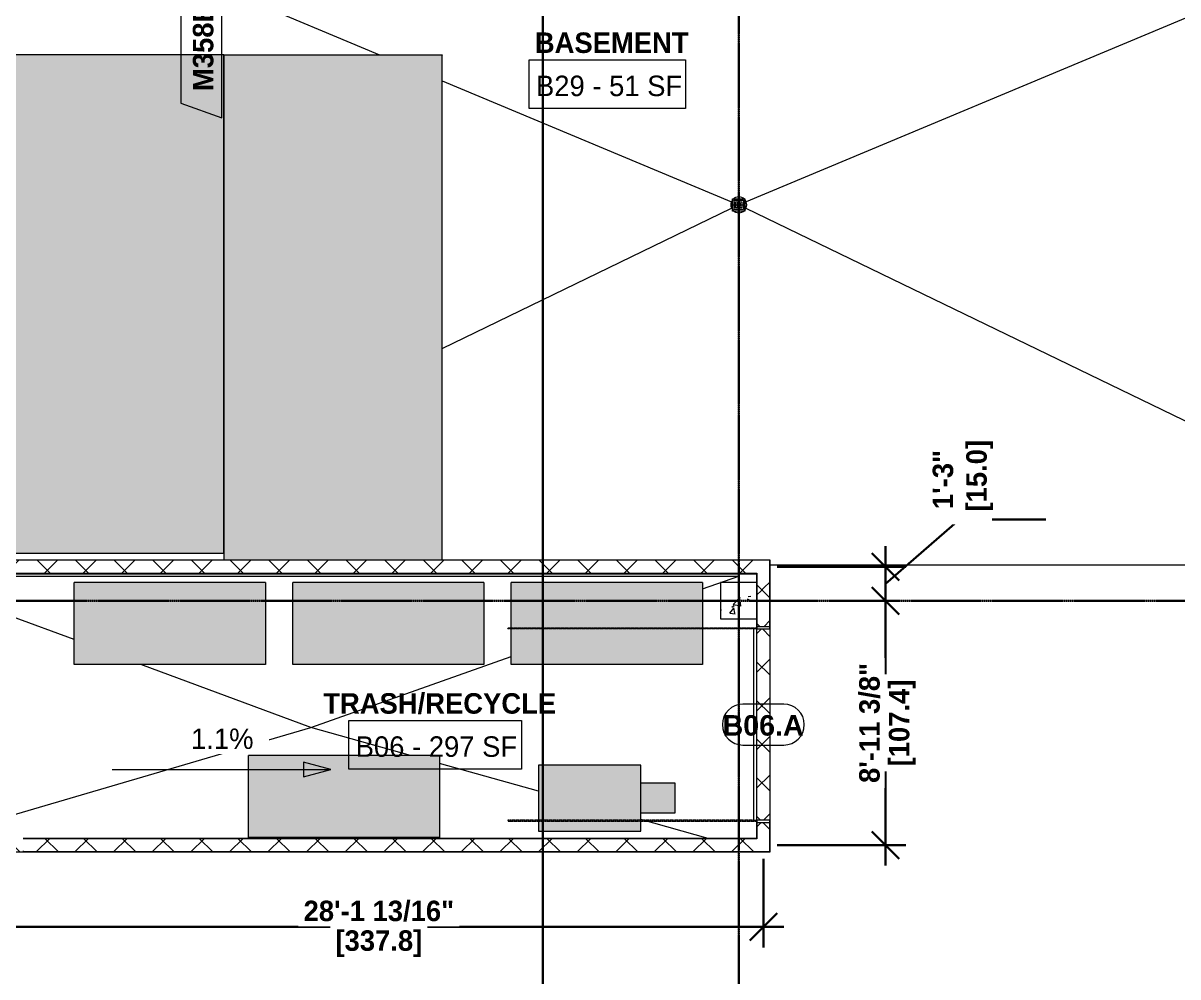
# Model space of a CAD drawing. Header units: inches. Extents: x -4218 to -1814, y 9767 to 12426.
# Drawn here: x -3142 to -2634, y 11370 to 11789 of the extents above; entities that cross this region are included whole.
import ezdxf

# ---------------------------------------------------------------- set-up
doc = ezdxf.new("R2010")
doc.units = ezdxf.units.IN
doc.header["$MEASUREMENT"] = 0
for name, pattern in [('Dash', [0.25, 0.125, -0.125]), ('Grid Line 1_2_', [0.875, 0.5, -0.125, 0.125, -0.125]), ('Grid Line 1_2__2_', [0.875, 0.5, -0.125, 0.125, -0.125])]:
    doc.linetypes.add(name, pattern=pattern)
for name, color, linetype, lineweight in [('0-1', 7, 'Continuous', 5), ('0-2', 7, 'Continuous', 9), ('0-5', 55, 'Continuous', 9), ('A-ANNO-DIMS-1', 211, 'Continuous', 30), ('A-AREA-IDEN', 2, 'Continuous', 9), ('A-DOOR-3', 31, 'Continuous', 9), ('A-DOOR-4', 31, 'Continuous', 20), ('A-DOOR-FRAM', 31, 'Continuous', 20), ('A-DOOR-HDLN', 31, 'Dash', 13), ('A-DOOR-IDEN', 31, 'Continuous', 9), ('A-FLOR-1', 9, 'Continuous', 13), ('A-FLOR-2', 7, 'Continuous', 9), ('A-FLOR-3', 253, 'Continuous', 5), ('A-GENM', 5, 'Continuous', 9), ('A-WALL-IDEN', 211, 'Continuous', 9), ('A-WALL-PATT-4', 251, 'Continuous', 9), ('A-WALL-PATT-5', 111, 'Continuous', 9), ('G-ANNO-DIMS', 111, 'Continuous', 9), ('P-SANR-FIXT-1', 7, 'Continuous', 9), ('Q-SPCQ', 91, 'Continuous', 9), ('S-COLS', 52, 'Continuous', 9), ('S-COLS-1', 7, 'Continuous', 9), ('S-FNDN-5', 7, 'Continuous', 9), ('S-FNDN-8', 32, 'Continuous', 9), ('S-GRID-1', 1, 'Grid Line 1_2_', 9), ('S-GRID-2', 1, 'Grid Line 1_2__2_', 30)]:
    doc.layers.add(name, color=color, linetype=linetype, lineweight=lineweight)
doc.styles.add('Arial_B', font='arialbd.ttf', dxfattribs={"height": 9})
doc.styles.add('Century Gothic', font='ufonts.com_century-gothic.ttf', dxfattribs={"height": 9})
doc.styles.add('Century Gothic_B', font='GOTHICB.TTF', dxfattribs={"height": 9})
doc.dimstyles.new('OD__1_16__Tol__', dxfattribs={"dimscale": 12, "dimtxt": 9.397514, "dimasz": 1, "dimexe": 0.75, "dimexo": 0.5, "dimgap": 0.125, "dimtad": 1, "dimdec": 4, "dimrnd": 0.0625, "dimzin": 3, "dimdsep": 46, "dimlunit": 4, "dimtxsty": 'Century Gothic_B', "dimblk1": 'OBLIQUE', "dimblk2": 'OBLIQUE', "dimsah": 1, "dimcen": 0.09, "dimdle": 0.75, "dimazin": 0, "dimtfac": 1, "dimtdec": 4, "dimtix": 1, "dimtmove": 0, "dimatfit": 3, "dimfxl": 1, "dimtvp": 1, "dimtfill": 1, "dimfrac": 2, "dimtolj": 1, "dimtzin": 0, "dimlwd": 30, "dimlwe": 30, "dimarcsym": 2})
doc.dimstyles.new('OD__1_16__Tol___1', dxfattribs={"dimscale": 12, "dimtxt": 9.397514, "dimasz": 1, "dimexe": 0.75, "dimexo": 0.5, "dimgap": 0.125, "dimtad": 1, "dimdec": 4, "dimrnd": 0.0625, "dimzin": 3, "dimdsep": 46, "dimlunit": 4, "dimtxsty": 'Century Gothic_B', "dimblk1": 'OBLIQUE', "dimblk2": 'OBLIQUE', "dimsah": 1, "dimcen": 0.09, "dimdle": 0.75, "dimazin": 0, "dimtfac": 1, "dimtdec": 4, "dimtix": 1, "dimtmove": 1, "dimatfit": 3, "dimfxl": 1, "dimtvp": 1, "dimtfill": 1, "dimfrac": 2, "dimtolj": 1, "dimtzin": 0, "dimlwd": 30, "dimlwe": 30, "dimarcsym": 2})
pattern_1 = [(45, (0, 0), (-8.485281, 8.485281), []), (135, (0, 0), (-8.485281, -8.485281), [])]

# ---------------------------------------------------------------- blocks, each defined once
blk = doc.blocks.new('Drain-Floor-WATTS-Square-Stainless_Steel_Strainer-Type_FD-1200-M - 2_ Outlet with 5_ Strainer-2528673-FLOOR PLAN - BASEMENT')
at = {"layer": 'P-SANR-FIXT-1'}
for p, q in [((-2.707, -2.707), (-2.707, 2.707)), ((-2.707, 2.707), (2.707, 2.707)), ((-2.03025, -2.03025), (-2.03025, 2.03025)), ((-2.03025, 2.03025), (2.03025, 2.03025)), ((-1.3535, -1.3535), (-1.3535, 1.3535)), ((-1.3535, 1.3535), (1.3535, 1.3535)), ((-0.67675, -0.67675), (-0.67675, 0.67675)), ((-0.67675, 0.67675), (0.67675, 0.67675)), ((0, 2.707), (0, -2.707)), ((0.67675, 0.67675), (0.67675, -0.67675)), ((1.3535, 1.3535), (1.3535, -1.3535)), ((2.03025, 2.03025), (2.03025, -2.03025)), ((2.707, 2.707), (2.707, -2.707)), ((-2.707, 0), (2.707, 0)), ((2.707, -2.707), (-2.707, -2.707)), ((2.03025, -2.03025), (-2.03025, -2.03025)), ((1.3535, -1.3535), (-1.3535, -1.3535)), ((0.67675, -0.67675), (-0.67675, -0.67675))]:
    blk.add_line(p, q, dxfattribs=at)
for start, end in [(360, 180), (180, 360)]:
    blk.add_arc((0, 0), 3.5, start, end, dxfattribs=at)
blk = doc.blocks.new('CTR - 1st Phase - Shell_rvt-1-FLOOR PLAN - BASEMENT')
at = {"layer": 'A-FLOR-1'}
for p, q in [((-3146.32, 11842.65), (-2985.07, 11775.19)), ((-2521.39, 11837.19), (-2824.12, 11710.53)), ((-2957.55, 11763.68), (-2830.52, 11710.53)), ((-2957.55, 11646.12), (-2830.45, 11707.67)), ((-2824.2, 11707.67), (-2500.32, 11550.83)), ((-2500.32, 11550.83), (-2813.51, 11550.83)), ((-3154.32, 11546.03), (-2827.32, 11546.03)), ((-2843.26, 11540.39), (-2827.32, 11546.03)), ((-2827.32, 11546.03), (-2827.32, 11543.19)), ((-3119.26, 11518.14), (-3146.32, 11528.21)), ((-2827.32, 11527.19), (-2827.32, 11430.8)), ((-3015.33, 11479.46), (-2927.26, 11510.65)), ((-3015.33, 11479.46), (-3089.97, 11507.24)), ((-3177.95, 11431.82), (-3015.33, 11479.46)), ((-2971.48, 11467.24), (-3015.33, 11479.46)), ((-2915.26, 11451.57), (-2958.75, 11463.69)), ((-2840.78, 11430.8), (-2870.26, 11439.02))]:
    blk.add_line(p, q, dxfattribs=at)
at = {"layer": 'A-FLOR-2'}
for p, q in [((-3017.11, 11775.19), (-2985.07, 11775.19)), ((-2985.07, 11775.19), (-2957.55, 11775.19)), ((-2957.55, 11775.19), (-2957.55, 11774.99))]:
    blk.add_line(p, q, dxfattribs=at)
at = {"layer": 'S-GRID-1'}
for p, q in [((-2827.32, 9836.18), (-2827.32, 12376.79)), ((-1814.21, 11535.19), (-4168.71, 11535.19))]:
    blk.add_line(p, q, dxfattribs=at)
at = {"layer": '0-2'}
blk.add_blockref('Drain-Floor-WATTS-Square-Stainless_Steel_Strainer-Type_FD-1200-M - 2_ Outlet with 5_ Strainer-2528673-FLOOR PLAN - BASEMENT', (-2827.32, 11709.19), dxfattribs=at)
blk = doc.blocks.new('Floors 1 - Floors 1-1684033-FLOOR PLAN - BASEMENT')
at = {"layer": 'A-FLOR-2'}
blk.add_line((-3053.55, 11775.19), (-3017.11, 11775.19), dxfattribs=at)
blk = doc.blocks.new('CTR - 1st Phase - Structure_rvt-1-FLOOR PLAN - BASEMENT')
at = {"layer": 'A-FLOR-3'}
for points in [[(-3053.55, 11556.19), (-3053.55, 11775.19), (-3562.18, 11775.19), (-3562.18, 11556.19), (-3054.24, 11556.19)], [(-2957.55, 11552.99), (-2957.55, 11774.99), (-3053.55, 11774.99), (-3053.55, 11552.99), (-2957.69, 11552.99)]]:
    blk.add_hatch(color=256, dxfattribs=at).paths.add_polyline_path(points, flags=0)
at = {"layer": 'A-WALL-PATT-4'}
h = blk.add_hatch(dxfattribs=at)
h.set_pattern_fill('FP_8', color=256, style=0, pattern_type=2)
h.set_pattern_definition(pattern_1)
h.paths.add_polyline_path([(-2923.93, 11546.99), (-2819.51, 11546.99), (-2819.51, 11552.99), (-3154.32, 11552.99), (-3154.32, 11546.99), (-2957.55, 11546.99)], flags=0)
h = blk.add_hatch(dxfattribs=at)
h.set_pattern_fill('FP_8', color=256, style=0, pattern_type=2)
h.set_pattern_definition(pattern_1)
h.paths.add_polyline_path([(-2819.32, 11547.36), (-2819.51, 11547.36), (-2819.51, 11543.19), (-2819.32, 11543.19), (-2819.32, 11547.18)], flags=0)
h.paths.add_polyline_path([(-2813.7, 11552.99), (-2819.32, 11552.99), (-2819.32, 11547.36), (-2815.86, 11550.83)], flags=0)
h.paths.add_polyline_path([(-2819.32, 11438.8), (-2813.7, 11438.8), (-2813.7, 11437.8), (-2819.32, 11437.8)], flags=0)
h.paths.add_polyline_path([(-2819.51, 11424.8), (-2813.51, 11424.8), (-2813.51, 11552.99), (-2813.7, 11552.99), (-2813.7, 11552.16), (-2816.99, 11537.59), (-2818.6, 11544.34), (-2819.32, 11543.11), (-2819.34, 11527.19), (-2819.51, 11527.19), (-2819.51, 11522.8), (-2819.32, 11522.8), (-2819.32, 11438.8), (-2819.51, 11438.8), (-2819.51, 11430.61), (-2819.32, 11430.61), (-2819.32, 11424.99), (-2819.51, 11424.99)], flags=0)
h.paths.add_polyline_path([(-2819.32, 11522.8), (-2819.32, 11523.8), (-2813.7, 11523.8), (-2813.7, 11522.8), (-2819.07, 11522.8)], flags=0)
h = blk.add_hatch(dxfattribs=at)
h.set_pattern_fill('FP_8', color=256, style=0, pattern_type=2)
h.set_pattern_definition(pattern_1)
h.paths.add_polyline_path([(-3194.22, 11424.8), (-2819.51, 11424.8), (-2819.51, 11430.8), (-3141.7, 11430.8), (-3141.7, 11425.36), (-3143.7, 11425.36), (-3143.7, 11427.3), (-3144.32, 11427.3), (-3144.32, 11429.18), (-3143.7, 11429.18), (-3143.7, 11430.8), (-3179.7, 11430.8), (-3179.7, 11429.18), (-3179.07, 11429.18), (-3179.07, 11427.3), (-3179.7, 11427.3), (-3179.7, 11425.36), (-3181.7, 11425.36), (-3181.7, 11430.8), (-3192.07, 11430.8), (-3192.07, 11430.61), (-3197.7, 11430.61), (-3197.7, 11430.8), (-3197.89, 11430.8), (-3197.89, 11424.8)], flags=0)
at = {"layer": 'S-COLS'}
h = blk.add_hatch(dxfattribs=at)
h.set_pattern_fill('FP_2', color=256, style=0, pattern_type=2)
h.set_pattern_definition([(50, (0, 0), (27.5427, -2.40992), [2.88, -31.68]), (355, (0, 0), (-5.327844, 28.884266), [2.304, -25.344]), (100.451, (2.295, -0.2), (22.215316, 26.47393), [2.448, -26.924]), (46.184, (0, 7.68), (40.98187, -6.35642), [4.32, -47.52]), (96.636, (3.415, 7.15), (35.89075, 37.40619), [3.671, -40.386]), (351.184, (0, 7.68), (35.89097, 37.40622), [3.456, -38.016]), (21, (3.84, 5.76), (22.921036, -15.46073), [2.88, -31.68]), (326, (3.84, 5.76), (9.34353, 27.84574), [2.304, -25.344]), (71.451, (5.75, 4.472), (32.26477, 12.38442), [2.448, -26.924]), (37.5, (0, 0), (0.466855, 12.782707), [1.267, -23.77, 1.267, -24.461, -25.44]), (37.5, (0, 0), (0.466855, 12.782707), [-50.765, 1.267, -24.173]), (7.5, (0, 0), (10.10159, 15.14509), [1.267, -13.402, 1.267, -23.194, -9.696]), (7.5, (0, 0), (10.10159, 15.14509), [-39.13, 1.267, -8.429]), (327.5, (-8.563, 0), (20.499161, -0.86578), [1.267, -8.333, 1.267, -28.685, -39.744]), (327.5, (-8.563, 0), (20.499161, -0.86578), [-39.552, 1.267, -38.477]), (317.5, (-12.403, 0), (22.39478, 3.844288), [1.267, -11.213, 1.267, -18.624, -28.224]), (317.5, (-12.403, 0), (22.39478, 3.844288), [-32.371, 1.267, -26.957])])
h.paths.add_polyline_path([(-2835.32, 11527.19), (-2819.32, 11527.19), (-2819.32, 11543.19), (-2835.32, 11543.19), (-2835.32, 11527.27)], flags=0)
at = {"layer": 'A-FLOR-2'}
for p, q in [((-3053.55, 11775.19), (-3154.32, 11775.19)), ((-3053.55, 11556.19), (-3053.55, 11775.19)), ((-2957.55, 11774.99), (-3053.55, 11774.99)), ((-3053.55, 11774.99), (-3053.55, 11552.99)), ((-2957.55, 11552.99), (-2957.55, 11774.99)), ((-3154.32, 11556.19), (-3053.55, 11556.19))]:
    blk.add_line(p, q, dxfattribs=at)
at = {"layer": 'S-COLS-1'}
for p, q in [((-2819.51, 11543.19), (-2835.32, 11543.19)), ((-2835.32, 11543.19), (-2835.32, 11543.11)), ((-2835.32, 11543.11), (-2835.32, 11527.27)), ((-2819.32, 11543.19), (-2819.51, 11543.19)), ((-2819.32, 11543.11), (-2819.32, 11543.19)), ((-2819.32, 11527.27), (-2819.32, 11543.11)), ((-2835.32, 11527.27), (-2835.32, 11527.19)), ((-2835.32, 11527.19), (-2819.51, 11527.19)), ((-2819.51, 11527.19), (-2819.32, 11527.19)), ((-2819.32, 11527.19), (-2819.32, 11527.27))]:
    blk.add_line(p, q, dxfattribs=at)
at = {"layer": 'S-FNDN-5'}
for p, q in [((-2819.51, 11552.99), (-3154.32, 11552.99)), ((-2813.51, 11552.99), (-2819.51, 11552.99)), ((-2813.51, 11424.8), (-2813.51, 11552.99)), ((-3154.32, 11546.99), (-2819.51, 11546.99)), ((-2819.51, 11546.99), (-2819.51, 11543.19)), ((-2819.51, 11543.19), (-2819.32, 11543.19)), ((-2819.32, 11543.19), (-2819.32, 11543.11)), ((-2819.32, 11543.11), (-2819.32, 11527.27)), ((-2819.51, 11527.19), (-2819.51, 11522.8)), ((-2819.32, 11527.19), (-2819.51, 11527.19)), ((-2819.32, 11527.27), (-2819.32, 11527.19)), ((-2819.51, 11438.8), (-2819.51, 11430.8)), ((-2819.51, 11430.8), (-3141.7, 11430.8)), ((-3197.89, 11424.8), (-2819.51, 11424.8)), ((-2819.51, 11424.8), (-2813.51, 11424.8))]:
    blk.add_line(p, q, dxfattribs=at)
at = {"layer": 'S-GRID-2'}
for p, q in [((-2827.32, 9772.61), (-2827.32, 12247.5)), ((-1814.21, 11535.19), (-4076.95, 11535.19))]:
    blk.add_line(p, q, dxfattribs=at)
at = {"layer": '0-5'}
blk.add_blockref('Floors 1 - Floors 1-1684033-FLOOR PLAN - BASEMENT', (0, 0), dxfattribs=at)
blk = doc.blocks.new('Trash_Bin_3753 - 2-Yard Bin-2253474-FLOOR PLAN - BASEMENT')
at = {"layer": 'Q-SPCQ'}
blk.add_hatch(color=256, dxfattribs=at).paths.add_polyline_path([(-42, -18), (42, -18), (42, 18), (-42, 18), (-42, -14.59)], flags=0)
for p, q in [((-42, -18), (-42, 18)), ((42, 18), (-42, 18)), ((42, 18), (42, -18)), ((42, -18), (-42, -18))]:
    blk.add_line(p, q, dxfattribs=at)
blk = doc.blocks.new('OVERHEAD GARAGE DOOR - 7_X8_-2198361-FLOOR PLAN - BASEMENT')
at = {"layer": 'A-DOOR-4'}
for p, q in [((42, -2.9375), (-42, -2.9375)), ((-42, -2.9375), (-42, -4.4375)), ((-42, -4.4375), (42, -4.4375)), ((42, -4.4375), (42, -2.9375))]:
    blk.add_line(p, q, dxfattribs=at)
at = {"layer": 'A-DOOR-FRAM'}
for p, q in [((-42, 2.6875), (-43, 2.6875)), ((-43, 2.6875), (-43, -2.9375)), ((-42, -2.9375), (-42, 2.6875)), ((42, 2.6875), (42, -2.9375)), ((43, 2.6875), (42, 2.6875)), ((43, -2.9375), (43, 2.6875)), ((-43, -2.9375), (-42, -2.9375)), ((42, -2.9375), (43, -2.9375))]:
    blk.add_line(p, q, dxfattribs=at)
at = {"layer": 'A-DOOR-HDLN'}
for p, q in [((-42.5, -112.4375), (-42.5, -2.9375)), ((-42, -4.4375), (-42, -112.4375)), ((42, -4.4375), (42, -112.4375)), ((42.5, -112.4375), (42.5, -2.9375)), ((-42, -112.4375), (-42.5, -112.4375)), ((42, -112.4375), (42.5, -112.4375))]:
    blk.add_line(p, q, dxfattribs=at)
blk = doc.blocks.new('Dumpster Caddy - Dumpster Caddy-2254731-FLOOR PLAN - BASEMENT')
at = {"layer": 'A-GENM'}
for points in [[(0, 0), (45, 0), (45, 29), (0, 29), (0, 17.58)], [(45, 8), (60, 8), (60, 21), (45, 21)]]:
    blk.add_hatch(color=256, dxfattribs=at).paths.add_polyline_path(points, flags=0)
for p, q in [((45, 29), (0, 29)), ((0, 29), (0, 0)), ((45, 0), (45, 29)), ((60, 21), (45, 21)), ((60, 8), (60, 21)), ((45, 8), (60, 8)), ((0, 0), (45, 0))]:
    blk.add_line(p, q, dxfattribs=at)
blk = doc.blocks.new('_Oblique')
at = {"color": 0, "linetype": 'ByBlock', "lineweight": -2}
blk.add_line((-0.5, -0.5), (0.5, 0.5), dxfattribs=at)
blk = doc.blocks.new('DIMBLOCK14-FLOOR PLAN - BASEMENT')
at = {"layer": 'A-ANNO-DIMS-1', "color": 0, "lineweight": 30, "transparency": 16777216}
for p, q in [((-2913.36, 12099.19), (-2913.36, 9879.19)), ((-2700.32, 12090.19), (-2922.36, 12090.19)), ((-2910.87, 9888.19), (-2922.36, 9888.19))]:
    blk.add_line(p, q, dxfattribs=at)
at = {"layer": 'Defpoints', "color": 0, "transparency": 16777216}
for p in [(-2694.32, 12090.19), (-2913.36, 9888.19), (-2904.87, 9888.19)]:
    blk.add_point(p, dxfattribs=at)
at = {"layer": 'A-ANNO-DIMS-1', "color": 0, "lineweight": 30, "transparency": 16777216, "xscale": 12, "yscale": 12, "zscale": 12}
for p, rotation in [((-2913.36, 12090.19), 90), ((-2913.36, 9888.19), 270)]:
    blk.add_blockref('_Oblique', p, dxfattribs=dict(at, rotation=rotation))
at = {"layer": 'A-ANNO-DIMS-1', "color": 0, "transparency": 16777216, "insert": (-2919.58, 10989.19), "char_height": 9, "attachment_point": 5, "rotation": 90, "style": 'Century Gothic_B', "bg_fill": 3, "box_fill_scale": 1.25, "bg_fill_color": 256, "bg_fill_true_color": 13158600, "bg_fill_transparency": 0}
blk.add_mtext('\\A1;183\'-6"', dxfattribs=at)
at = {"layer": 'A-ANNO-DIMS-1', "color": 0, "transparency": 16777216, "insert": (-2906.03, 10989.19), "char_height": 9, "attachment_point": 5, "rotation": 90, "style": 'Century Gothic_B', "bg_fill": 3, "box_fill_scale": 1.25, "bg_fill_color": 256, "bg_fill_true_color": 13158600, "bg_fill_transparency": 0}
blk.add_mtext('\\A1;[2202.0]', dxfattribs=at)
blk = doc.blocks.new('Wall Tag - Arch Wall-633520-FLOOR PLAN - BASEMENT')
at = {"layer": 'A-WALL-IDEN'}
for p, q in [((-0.3561, 0.0937), (-0.4244, -0.0937)), ((0.4244, 0.0937), (-0.3561, 0.0937)), ((0.3561, -0.0937), (0.4244, 0.0937)), ((-0.4244, -0.0937), (0.3561, -0.0937))]:
    blk.add_line(p, q, dxfattribs=at)
blk = doc.blocks.new('Door Tag - Plans-594102-FLOOR PLAN - BASEMENT')
at = {"layer": 'A-DOOR-IDEN'}
for p, q in [((0.09375, 0.09375), (-0.09375, 0.09375)), ((-0.09375, -0.09375), (0.09375, -0.09375))]:
    blk.add_line(p, q, dxfattribs=at)
for centre, start, end in [((-0.09375, 0), 90, 270), ((0.09375, 0), 270, 90)]:
    blk.add_arc(centre, 0.09375, start, end, dxfattribs=at)
blk = doc.blocks.new('DIMBLOCK66-FLOOR PLAN - BASEMENT')
at = {"layer": 'A-ANNO-DIMS-1', "color": 0, "lineweight": 30, "transparency": 16777216}
for p, q in [((-2816.51, 11421.8), (-2816.51, 11382.85)), ((-3154.32, 11394.33), (-3154.32, 11382.85)), ((-3163.32, 11391.85), (-2807.51, 11391.85))]:
    blk.add_line(p, q, dxfattribs=at)
at = {"layer": 'Defpoints', "color": 0, "transparency": 16777216}
for p in [(-2816.51, 11427.8), (-3154.32, 11400.33), (-2816.51, 11391.85)]:
    blk.add_point(p, dxfattribs=at)
at = {"layer": 'A-ANNO-DIMS-1', "color": 0, "lineweight": 30, "transparency": 16777216, "xscale": 12, "yscale": 12, "zscale": 12, "rotation": 180}
blk.add_blockref('_Oblique', (-3154.32, 11391.85), dxfattribs=at)
at = {"layer": 'A-ANNO-DIMS-1', "color": 0, "lineweight": 30, "transparency": 16777216, "xscale": 12, "yscale": 12, "zscale": 12}
blk.add_blockref('_Oblique', (-2816.51, 11391.85), dxfattribs=at)
at = {"layer": 'A-ANNO-DIMS-1', "color": 0, "transparency": 16777216, "insert": (-2985.42, 11398.78), "char_height": 9, "attachment_point": 5, "style": 'Century Gothic_B', "bg_fill": 3, "box_fill_scale": 1.25, "bg_fill_color": 256, "bg_fill_true_color": 13158600, "bg_fill_transparency": 0}
blk.add_mtext('\\A1;28\'-1 13/16"', dxfattribs=at)
at = {"layer": 'A-ANNO-DIMS-1', "color": 0, "transparency": 16777216, "insert": (-2985.42, 11384.52), "char_height": 9, "attachment_point": 5, "style": 'Century Gothic_B', "bg_fill": 3, "box_fill_scale": 1.25, "bg_fill_color": 256, "bg_fill_true_color": 13158600, "bg_fill_transparency": 0}
blk.add_mtext('\\A1;[337.8]', dxfattribs=at)
blk = doc.blocks.new('DIMBLOCK67-FLOOR PLAN - BASEMENT')
at = {"layer": 'A-ANNO-DIMS-1', "color": 0, "lineweight": 30, "transparency": 16777216}
for p, q in [((-2762.85, 11542.68), (-2730.39, 11570.96)), ((-2730.39, 11570.96), (-2692.35, 11570.96)), ((-2762.85, 11559.18), (-2762.85, 11526.19)), ((-2810.51, 11550.18), (-2753.85, 11550.18)), ((-2760.36, 11535.19), (-2771.85, 11535.19))]:
    blk.add_line(p, q, dxfattribs=at)
at = {"layer": 'Defpoints', "color": 0, "transparency": 16777216}
for p in [(-2816.51, 11550.18), (-2762.85, 11535.19), (-2754.36, 11535.19)]:
    blk.add_point(p, dxfattribs=at)
at = {"layer": 'A-ANNO-DIMS-1', "color": 0, "lineweight": 30, "transparency": 16777216, "xscale": 12, "yscale": 12, "zscale": 12}
for p, rotation in [((-2762.85, 11550.18), 90), ((-2762.85, 11535.19), 270)]:
    blk.add_blockref('_Oblique', p, dxfattribs=dict(at, rotation=rotation))
at = {"layer": 'A-ANNO-DIMS-1', "color": 0, "transparency": 16777216, "insert": (-2728.89, 11588.48), "char_height": 9, "attachment_point": 5, "rotation": 90, "line_spacing_factor": 0.984502, "style": 'Century Gothic_B', "bg_fill": 3, "box_fill_scale": 1.25, "bg_fill_color": 256, "bg_fill_true_color": 13158600, "bg_fill_transparency": 0}
blk.add_mtext('\\A1;1\'-3"\\P [15.0]', dxfattribs=at)
blk = doc.blocks.new('DIMBLOCK68-FLOOR PLAN - BASEMENT')
at = {"layer": 'A-ANNO-DIMS-1', "color": 0, "lineweight": 30, "transparency": 16777216}
for p, q in [((-2762.85, 11544.19), (-2762.85, 11418.8)), ((-2760.36, 11535.19), (-2771.85, 11535.19)), ((-2810.51, 11427.8), (-2753.85, 11427.8))]:
    blk.add_line(p, q, dxfattribs=at)
at = {"layer": 'Defpoints', "color": 0, "transparency": 16777216}
for p in [(-2754.36, 11535.19), (-2816.51, 11427.8), (-2762.85, 11427.8)]:
    blk.add_point(p, dxfattribs=at)
at = {"layer": 'A-ANNO-DIMS-1', "color": 0, "lineweight": 30, "transparency": 16777216, "xscale": 12, "yscale": 12, "zscale": 12}
for p, rotation in [((-2762.85, 11535.19), 90), ((-2762.85, 11427.8), 270)]:
    blk.add_blockref('_Oblique', p, dxfattribs=dict(at, rotation=rotation))
at = {"layer": 'A-ANNO-DIMS-1', "color": 0, "transparency": 16777216, "insert": (-2769.78, 11481.5), "char_height": 9, "attachment_point": 5, "rotation": 90, "style": 'Century Gothic_B', "bg_fill": 3, "box_fill_scale": 1.25, "bg_fill_color": 256, "bg_fill_true_color": 13158600, "bg_fill_transparency": 0}
blk.add_mtext('\\A1;8\'-11 3/8"', dxfattribs=at)
at = {"layer": 'A-ANNO-DIMS-1', "color": 0, "transparency": 16777216, "insert": (-2755.52, 11481.5), "char_height": 9, "attachment_point": 5, "rotation": 90, "style": 'Century Gothic_B', "bg_fill": 3, "box_fill_scale": 1.25, "bg_fill_color": 256, "bg_fill_true_color": 13158600, "bg_fill_transparency": 0}
blk.add_mtext('\\A1;[107.4]', dxfattribs=at)

msp = doc.modelspace()

# ---------------------------------------------------------------- hatches: boundary and pattern name
at = {"layer": 'A-WALL-PATT-5'}
h = msp.add_hatch(dxfattribs=at)
h.set_pattern_fill('FP_8', color=256, style=0, pattern_type=2)
h.set_pattern_definition(pattern_1)
h.paths.add_polyline_path([(-2819.32374, 11547.3644), (-2819.32374, 11552.9894), (-2819.51124, 11552.9894), (-2819.51124, 11547.3644)], flags=0)
h = msp.add_hatch(dxfattribs=at)
h.set_pattern_fill('FP_8', color=256, style=0, pattern_type=2)
h.set_pattern_definition(pattern_1)
h.paths.add_polyline_path([(-2816.98531, 11537.56899), (-2813.69874, 11552.15714), (-2813.69874, 11552.9894), (-2819.32374, 11547.3644), (-2819.32374, 11543.11066), (-2818.60135, 11544.3384)], flags=0)
h = msp.add_hatch(dxfattribs=at)
h.set_pattern_fill('FP_8', color=256, style=0, pattern_type=2)
h.set_pattern_definition(pattern_1)
h.paths.add_polyline_path([(-2819.51124, 11424.9894), (-2819.32374, 11424.9894), (-2819.32374, 11430.6144), (-2819.51124, 11430.6144), (-2819.51124, 11424.99267)], flags=0)
at = {"layer": 'G-ANNO-DIMS'}
msp.add_hatch(color=256, dxfattribs=at).paths.add_polyline_path([(-3006.56326, 11461.07577), (-3018.56326, 11464.29116), (-3018.56326, 11457.86038)], flags=0)

# ---------------------------------------------------------------- linework, layer by layer
for p, q in [((-3102.56326, 11461.07577), (-3006.56326, 11461.07577)), ((-3006.56326, 11461.07577), (-3018.56326, 11464.29116)), ((-3018.56326, 11464.29116), (-3018.56326, 11457.86038)), ((-3018.56326, 11457.86038), (-3006.56326, 11461.07577))]:
    msp.add_line(p, q, dxfattribs=at)
at = {"layer": 'S-FNDN-8'}
for p, q in [((-2813.69874, 11552.9894), (-3154.32374, 11552.9894)), ((-2813.69874, 11523.8019), (-2813.69874, 11552.9894)), ((-3154.32374, 11547.3644), (-2819.32374, 11547.3644)), ((-2819.32374, 11547.3644), (-2819.32374, 11523.8019)), ((-2819.32374, 11437.8019), (-2819.32374, 11430.6144)), ((-2813.69874, 11424.9894), (-2813.69874, 11437.8019)), ((-2819.32374, 11430.6144), (-3141.69874, 11430.6144)), ((-3141.69874, 11425.3644), (-3141.69874, 11424.9894)), ((-3141.69874, 11424.9894), (-2813.69874, 11424.9894))]:
    msp.add_line(p, q, dxfattribs=at)

# ---------------------------------------------------------------- block references
at = {"layer": '0-1'}
for name in ['CTR - 1st Phase - Shell_rvt-1-FLOOR PLAN - BASEMENT', 'CTR - 1st Phase - Structure_rvt-1-FLOOR PLAN - BASEMENT']:
    msp.add_blockref(name, (0, 0), dxfattribs=at)
at = {"layer": 'A-DOOR-3', "rotation": 270}
msp.add_blockref('OVERHEAD GARAGE DOOR - 7_X8_-2198361-FLOOR PLAN - BASEMENT', (-2816.38624, 11480.8019), dxfattribs=at)
at = {"layer": 'A-GENM'}
msp.add_blockref('Dumpster Caddy - Dumpster Caddy-2254731-FLOOR PLAN - BASEMENT', (-2915.26124, 11433.9894), dxfattribs=at)
at = {"layer": 'A-WALL-IDEN', "xscale": 95.99999999999994, "yscale": 95.99999999999994, "zscale": 95.99999999999994, "rotation": 89.99999999999991}
msp.add_blockref('Wall Tag - Arch Wall-633520-FLOOR PLAN - BASEMENT', (-3063.37961, 11788.1269), dxfattribs=at)
at = {"layer": 'Q-SPCQ'}
for p in [(-3077.26124, 11525.2394), (-2981.26124, 11525.2394), (-2885.26124, 11525.2394), (-3000.74815, 11449.2394)]:
    msp.add_blockref('Trash_Bin_3753 - 2-Yard Bin-2253474-FLOOR PLAN - BASEMENT', p, dxfattribs=at)

# ---------------------------------------------------------------- texts
at = {"layer": 'A-WALL-IDEN', "insert": (-3067.1222, 11759.22244), "char_height": 9, "width": 69.69, "attachment_point": 1, "rotation": 90, "style": 'Century Gothic_B'}
msp.add_mtext('M358BØF', dxfattribs=at)

# ---------------------------------------------------------------- next in the draw order: texts
at = {"layer": 'G-ANNO-DIMS', "insert": (-3067.90725, 11479.05911), "char_height": 9, "width": 32.0255812, "attachment_point": 1, "line_spacing_factor": 0.984502, "style": 'Century Gothic', "bg_fill": 3, "box_fill_scale": 1.25, "bg_fill_color": 256, "bg_fill_true_color": 13158600, "bg_fill_transparency": 0}
msp.add_mtext('1.1%', dxfattribs=at)

# ---------------------------------------------------------------- next in the draw order: dimensions: what is measured, and where the dimension line sits
at = {"layer": 'A-ANNO-DIMS-1'}
dim = msp.add_linear_dim(base=(-2913.35688, 9888.1894), p1=(-2694.32374, 12090.1894), p2=(-2904.8716, 9888.1894), angle=90, dimstyle='OD__1_16__Tol__', override={"dimpost": '<>\\X', "dimfxl": 2212.043038}, dxfattribs=at)
dim.commit()
dim.dimension.update_dxf_attribs({"geometry": 'DIMBLOCK14-FLOOR PLAN - BASEMENT', "text_midpoint": (-2913.35688, 10989.1894)})

# ---------------------------------------------------------------- next in the draw order: linework, layer by layer
at = {"layer": 'A-AREA-IDEN', "flags": 128}
for points in [[(-2919.3792, 11772.97829), (-2850.63904, 11772.97829), (-2850.63904, 11751.48223), (-2919.3792, 11751.48223)], [(-2998.59386, 11482.62184), (-2922.82378, 11482.62184), (-2922.82378, 11461.12577), (-2998.59386, 11461.12577)]]:
    msp.add_lwpolyline(points, close=True, dxfattribs=at)

# ---------------------------------------------------------------- next in the draw order: block references
at = {"layer": 'A-DOOR-IDEN', "xscale": 95.99999999999994, "yscale": 95.99999999999994, "zscale": 95.99999999999994}
msp.add_blockref('Door Tag - Plans-594102-FLOOR PLAN - BASEMENT', (-2816.51124, 11480.8019), dxfattribs=at)

# ---------------------------------------------------------------- next in the draw order: texts
at = {"layer": 'A-AREA-IDEN', "char_height": 9, "attachment_point": 1}
for s, insert, width, style in [('BASEMENT', (-2916.88944, 11784.95117), 76.962, 'Century Gothic_B'), ('B29 - 51 SF', (-2916.3792, 11765.97829), 75.75, 'Century Gothic'), ('TRASH/RECYCLE', (-3009.84268, 11494.58999), 118.776, 'Century Gothic_B'), ('B06 - 297 SF', (-2995.59386, 11475.62184), 84.234, 'Century Gothic')]:
    msp.add_mtext(s, dxfattribs=dict(at, insert=insert, width=width, style=style))
at = {"layer": 'A-DOOR-IDEN', "insert": (-2834.42972, 11484.94147), "char_height": 9, "width": 43.026, "attachment_point": 1, "style": 'Arial_B'}
msp.add_mtext('B06.A', dxfattribs=at)

# ---------------------------------------------------------------- next in the draw order: dimensions: what is measured, and where the dimension line sits
at = {"layer": 'A-ANNO-DIMS-1'}
dim = msp.add_linear_dim(base=(-2762.84589, 11535.1894), p1=(-2816.51124, 11550.1769), p2=(-2754.36061, 11535.1894), angle=90, dimstyle='OD__1_16__Tol___1', override={"dimpost": '<>\\X', "dimfxl": 63.932194}, dxfattribs=at)
dim.commit()
dim.dimension.update_dxf_attribs({"geometry": 'DIMBLOCK67-FLOOR PLAN - BASEMENT', "text_midpoint": (-2728.88578, 11570.96275), "dimtype": 160, "text_rotation": 90})
dim = msp.add_linear_dim(base=(-2816.51124, 11391.84734), p1=(-3154.32374, 11400.33262), p2=(-2816.51124, 11427.8019), dimstyle='OD__1_16__Tol__', override={"dimpost": '<>\\X', "dimfxl": 338.927494}, dxfattribs=at)
dim.commit()
dim.dimension.update_dxf_attribs({"geometry": 'DIMBLOCK66-FLOOR PLAN - BASEMENT', "text_midpoint": (-2985.41749, 11391.84734)})

# ---------------------------------------------------------------- next in the draw order: dimensions: what is measured, and where the dimension line sits
dim = msp.add_linear_dim(base=(-2762.84589, 11427.8019), p1=(-2754.36061, 11535.1894), p2=(-2816.51124, 11427.8019), angle=90, dimstyle='OD__1_16__Tol__', override={"dimpost": '<>\\X', "dimfxl": 124.075684}, dxfattribs=at)
dim.commit()
dim.dimension.update_dxf_attribs({"geometry": 'DIMBLOCK68-FLOOR PLAN - BASEMENT', "text_midpoint": (-2762.84589, 11481.49565)})

doc.saveas('drawing.dxf')
